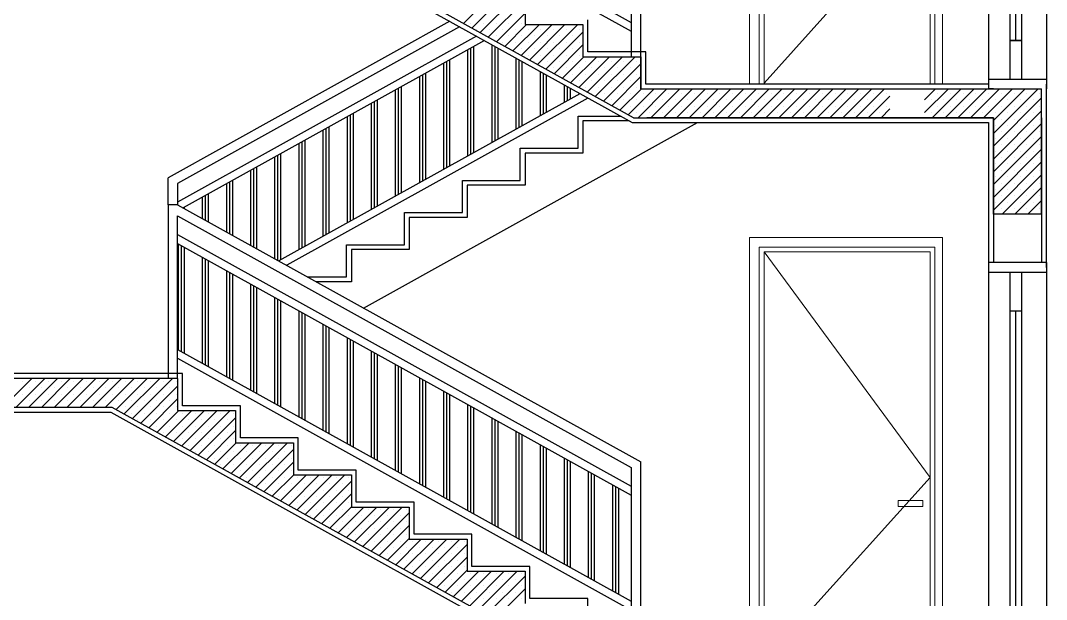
# Model space of a CAD drawing. Header units: inches. Extents: x -7543 to -822, y 102837 to 190349.
# Drawn here: x -837.2822 to -837.25562, y 102836.81896 to 102836.83396 of the extents above; entities that cross this region are included whole.
import ezdxf

# ---------------------------------------------------------------- set-up
doc = ezdxf.new("R2010")
doc.units = ezdxf.units.IN
doc.header["$MEASUREMENT"] = 0
doc.linetypes.add('ACAD_ISO03W100', pattern=[30, 12, -18])
doc.layers.add('KAPI', color=7, linetype='Continuous', lineweight=18, true_color=0xffb360)
doc.layers.add('TARAMA', color=8, linetype='Continuous', lineweight=25)

msp = doc.modelspace()

# ---------------------------------------------------------------- linework, layer by layer
at = {"layer": 'KAPI'}
for p, q in [((-837.263314, 102836.832337), (-837.263314, 102836.843337)), ((-837.258314, 102836.832337), (-837.258314, 102836.843337)), ((-837.258314, 102836.832337), (-837.258314, 102836.843337)), ((-837.263064, 102836.832337), (-837.263064, 102836.843087)), ((-837.258514, 102836.832337), (-837.258514, 102836.843087)), ((-837.258314, 102836.843087), (-837.258314, 102836.832312)), ((-837.258314, 102836.843087), (-837.258314, 102836.832312)), ((-837.262939, 102836.832337), (-837.262939, 102836.842962)), ((-837.258639, 102836.832337), (-837.258639, 102836.842962)), ((-837.258314, 102836.828337), (-837.263314, 102836.828337)), ((-837.263314, 102836.817337), (-837.263314, 102836.828337)), ((-837.258314, 102836.817337), (-837.258314, 102836.828337)), ((-837.258314, 102836.817337), (-837.258314, 102836.828337)), ((-837.263064, 102836.817337), (-837.263064, 102836.828087)), ((-837.258514, 102836.828087), (-837.263064, 102836.828087)), ((-837.258639, 102836.827962), (-837.262939, 102836.827962)), ((-837.262939, 102836.817337), (-837.262939, 102836.827962)), ((-837.258639, 102836.817337), (-837.258639, 102836.827962)), ((-837.258514, 102836.817337), (-837.258514, 102836.828087)), ((-837.258314, 102836.828087), (-837.258314, 102836.817312)), ((-837.258314, 102836.828087), (-837.258314, 102836.817312))]:
    msp.add_line(p, q, dxfattribs=at)
at = {"layer": 'KAPI', "linetype": 'ACAD_ISO03W100'}
for p, q in [((-837.258639, 102836.837119), (-837.262939, 102836.832337)), ((-837.262939, 102836.827962), (-837.258639, 102836.822119)), ((-837.258639, 102836.822119), (-837.262939, 102836.817337))]:
    msp.add_line(p, q, dxfattribs=at)
at = {"layer": 'KAPI'}
msp.add_lwpolyline([(-837.258827, 102836.821524), (-837.259464, 102836.821524), (-837.259464, 102836.821365), (-837.258827, 102836.821365)], close=True, dxfattribs=at)
at = {"layer": 'TARAMA'}
for p, q in [((-837.255622, 102836.842687), (-837.255622, 102836.832437)), ((-837.257122, 102836.842437), (-837.257122, 102836.832437)), ((-837.256572, 102836.842437), (-837.256572, 102836.832437)), ((-837.256272, 102836.842437), (-837.256272, 102836.832437)), ((-837.256422, 102836.841437), (-837.256422, 102836.833437)), ((-837.27813, 102836.840434), (-837.26638, 102836.833909)), ((-837.27813, 102836.840205), (-837.26638, 102836.83368)), ((-837.279857, 102836.838809), (-837.266357, 102836.831312)), ((-837.266324, 102836.831437), (-837.279824, 102836.838934)), ((-837.26613, 102836.83302), (-837.26613, 102836.83752)), ((-837.26638, 102836.837373), (-837.26638, 102836.83302)), ((-837.26613, 102836.832187), (-837.26613, 102836.836401)), ((-837.270722, 102836.833879), (-837.269915, 102836.834686)), ((-837.270509, 102836.833761), (-837.269584, 102836.834686)), ((-837.270296, 102836.833643), (-837.269252, 102836.834686)), ((-837.26913, 102836.834686), (-837.26913, 102836.833853)), ((-837.270083, 102836.833524), (-837.26913, 102836.834477)), ((-837.269869, 102836.833406), (-837.26913, 102836.834145)), ((-837.271083, 102836.833937), (-837.27838, 102836.829884)), ((-837.271083, 102836.833937), (-837.27838, 102836.829884)), ((-837.271083, 102836.833937), (-837.27838, 102836.829884)), ((-837.271083, 102836.833937), (-837.27838, 102836.829884)), ((-837.270825, 102836.833794), (-837.27813, 102836.829737)), ((-837.270825, 102836.833794), (-837.27813, 102836.829737)), ((-837.270825, 102836.833794), (-837.27813, 102836.829737)), ((-837.270825, 102836.833794), (-837.27813, 102836.829737)), ((-837.270545, 102836.83389), (-837.270545, 102836.83389)), ((-837.270214, 102836.83389), (-837.270214, 102836.83389)), ((-837.269882, 102836.83389), (-837.269882, 102836.83389)), ((-837.269656, 102836.833287), (-837.269091, 102836.833853)), ((-837.269551, 102836.83389), (-837.269551, 102836.83389)), ((-837.269443, 102836.833169), (-837.268759, 102836.833853)), ((-837.26923, 102836.833051), (-837.268428, 102836.833853)), ((-837.269219, 102836.83389), (-837.269219, 102836.83389)), ((-837.26913, 102836.833853), (-837.26763, 102836.833853)), ((-837.269017, 102836.832932), (-837.268096, 102836.833853)), ((-837.268804, 102836.832814), (-837.267765, 102836.833853)), ((-837.26763, 102836.833853), (-837.26763, 102836.83302)), ((-837.267505, 102836.833145), (-837.267505, 102836.833978)), ((-837.270389, 102836.833551), (-837.27813, 102836.829252)), ((-837.270389, 102836.833551), (-837.27813, 102836.829252)), ((-837.270379, 102836.833725), (-837.270379, 102836.833725)), ((-837.270048, 102836.833725), (-837.270048, 102836.833725)), ((-837.269882, 102836.833559), (-837.269882, 102836.833559)), ((-837.269716, 102836.833725), (-837.269716, 102836.833725)), ((-837.269551, 102836.833559), (-837.269551, 102836.833559)), ((-837.269385, 102836.833725), (-837.269385, 102836.833725)), ((-837.269219, 102836.833559), (-837.269219, 102836.833559)), ((-837.269053, 102836.833725), (-837.269053, 102836.833725)), ((-837.268888, 102836.833559), (-837.268888, 102836.833559)), ((-837.268722, 102836.833725), (-837.268722, 102836.833725)), ((-837.268591, 102836.832696), (-837.26763, 102836.833656)), ((-837.268556, 102836.833559), (-837.268556, 102836.833559)), ((-837.268391, 102836.833725), (-837.268391, 102836.833725)), ((-837.268225, 102836.833559), (-837.268225, 102836.833559)), ((-837.268059, 102836.833725), (-837.268059, 102836.833725)), ((-837.267893, 102836.833559), (-837.267893, 102836.833559)), ((-837.267728, 102836.833725), (-837.267728, 102836.833725)), ((-837.270183, 102836.833437), (-837.277985, 102836.829104)), ((-837.270183, 102836.833437), (-837.277985, 102836.829104)), ((-837.270609, 102836.83045), (-837.270609, 102836.8332)), ((-837.270609, 102836.83045), (-837.270609, 102836.8332)), ((-837.270531, 102836.830493), (-837.270531, 102836.833243)), ((-837.270531, 102836.830493), (-837.270531, 102836.833243)), ((-837.270453, 102836.830537), (-837.270453, 102836.833287)), ((-837.270453, 102836.830537), (-837.270453, 102836.833287)), ((-837.269984, 102836.830797), (-837.269984, 102836.833326)), ((-837.269984, 102836.830797), (-837.269984, 102836.833326)), ((-837.269906, 102836.83084), (-837.269906, 102836.833283)), ((-837.269906, 102836.83084), (-837.269906, 102836.833283)), ((-837.269828, 102836.830884), (-837.269828, 102836.83324)), ((-837.269828, 102836.830884), (-837.269828, 102836.83324)), ((-837.269716, 102836.833393), (-837.269716, 102836.833393)), ((-837.269385, 102836.833393), (-837.269385, 102836.833393)), ((-837.269219, 102836.833228), (-837.269219, 102836.833228)), ((-837.269053, 102836.833393), (-837.269053, 102836.833393)), ((-837.268888, 102836.833228), (-837.268888, 102836.833228)), ((-837.268722, 102836.833393), (-837.268722, 102836.833393)), ((-837.268556, 102836.833228), (-837.268556, 102836.833228)), ((-837.268391, 102836.833393), (-837.268391, 102836.833393)), ((-837.268378, 102836.832577), (-837.26763, 102836.833325)), ((-837.268225, 102836.833228), (-837.268225, 102836.833228)), ((-837.268059, 102836.833393), (-837.268059, 102836.833393)), ((-837.267893, 102836.833228), (-837.267893, 102836.833228)), ((-837.267728, 102836.833393), (-837.267728, 102836.833393)), ((-837.256572, 102836.833437), (-837.256272, 102836.833437)), ((-837.256272, 102836.833437), (-837.256572, 102836.833437)), ((-837.271078, 102836.83019), (-837.271078, 102836.83294)), ((-837.271078, 102836.83019), (-837.271078, 102836.83294)), ((-837.269359, 102836.831144), (-837.269359, 102836.832979)), ((-837.269359, 102836.831144), (-837.269359, 102836.832979)), ((-837.269281, 102836.831188), (-837.269281, 102836.832936)), ((-837.269281, 102836.831188), (-837.269281, 102836.832936)), ((-837.269053, 102836.833062), (-837.269053, 102836.833062)), ((-837.268722, 102836.833062), (-837.268722, 102836.833062)), ((-837.268391, 102836.833062), (-837.268391, 102836.833062)), ((-837.268165, 102836.832459), (-837.267604, 102836.83302)), ((-837.268059, 102836.833062), (-837.268059, 102836.833062)), ((-837.267952, 102836.832341), (-837.267272, 102836.83302)), ((-837.267738, 102836.832222), (-837.266941, 102836.83302)), ((-837.267728, 102836.833062), (-837.267728, 102836.833062)), ((-837.26763, 102836.83302), (-837.26613, 102836.83302)), ((-837.267525, 102836.832104), (-837.266609, 102836.83302)), ((-837.266005, 102836.833145), (-837.267505, 102836.833145)), ((-837.267312, 102836.831986), (-837.266278, 102836.83302)), ((-837.26613, 102836.83302), (-837.26613, 102836.832187)), ((-837.266005, 102836.832312), (-837.266005, 102836.833145)), ((-837.271234, 102836.830103), (-837.271234, 102836.832853)), ((-837.271234, 102836.830103), (-837.271234, 102836.832853)), ((-837.271156, 102836.830146), (-837.271156, 102836.832896)), ((-837.271156, 102836.830146), (-837.271156, 102836.832896)), ((-837.269203, 102836.831231), (-837.269203, 102836.832892)), ((-837.269203, 102836.831231), (-837.269203, 102836.832892)), ((-837.268888, 102836.832896), (-837.268888, 102836.832896)), ((-837.268556, 102836.832896), (-837.268556, 102836.832896)), ((-837.268391, 102836.83273), (-837.268391, 102836.83273)), ((-837.268225, 102836.832896), (-837.268225, 102836.832896)), ((-837.268059, 102836.83273), (-837.268059, 102836.83273)), ((-837.267893, 102836.832896), (-837.267893, 102836.832896)), ((-837.267728, 102836.83273), (-837.267728, 102836.83273)), ((-837.267562, 102836.832896), (-837.267562, 102836.832896)), ((-837.267396, 102836.83273), (-837.267396, 102836.83273)), ((-837.26723, 102836.832896), (-837.26723, 102836.832896)), ((-837.267099, 102836.831867), (-837.26613, 102836.832836)), ((-837.267065, 102836.83273), (-837.267065, 102836.83273)), ((-837.266899, 102836.832896), (-837.266899, 102836.832896)), ((-837.266733, 102836.83273), (-837.266733, 102836.83273)), ((-837.266568, 102836.832896), (-837.266568, 102836.832896)), ((-837.266402, 102836.83273), (-837.266402, 102836.83273)), ((-837.266236, 102836.832896), (-837.266236, 102836.832896)), ((-837.271859, 102836.829756), (-837.271859, 102836.832506)), ((-837.271859, 102836.829756), (-837.271859, 102836.832506)), ((-837.271781, 102836.829799), (-837.271781, 102836.832549)), ((-837.271781, 102836.829799), (-837.271781, 102836.832549)), ((-837.271703, 102836.829843), (-837.271703, 102836.832593)), ((-837.271703, 102836.829843), (-837.271703, 102836.832593)), ((-837.268734, 102836.831491), (-837.268734, 102836.832632)), ((-837.268734, 102836.831491), (-837.268734, 102836.832632)), ((-837.268656, 102836.831535), (-837.268656, 102836.832589)), ((-837.268656, 102836.831535), (-837.268656, 102836.832589)), ((-837.268578, 102836.831578), (-837.268578, 102836.832545)), ((-837.268578, 102836.831578), (-837.268578, 102836.832545)), ((-837.268225, 102836.832565), (-837.268225, 102836.832565)), ((-837.267893, 102836.832565), (-837.267893, 102836.832565)), ((-837.267562, 102836.832565), (-837.267562, 102836.832565)), ((-837.26723, 102836.832565), (-837.26723, 102836.832565)), ((-837.266899, 102836.832565), (-837.266899, 102836.832565)), ((-837.266886, 102836.831749), (-837.26613, 102836.832505)), ((-837.266568, 102836.832565), (-837.266568, 102836.832565)), ((-837.266236, 102836.832565), (-837.266236, 102836.832565)), ((-837.257122, 102836.832437), (-837.255622, 102836.832437)), ((-837.257122, 102836.832437), (-837.257122, 102836.832187)), ((-837.255622, 102836.832437), (-837.255622, 102836.832187)), ((-837.272484, 102836.829409), (-837.272484, 102836.832159)), ((-837.272484, 102836.829409), (-837.272484, 102836.832159)), ((-837.272406, 102836.829452), (-837.272406, 102836.832202)), ((-837.272406, 102836.829452), (-837.272406, 102836.832202)), ((-837.272328, 102836.829496), (-837.272328, 102836.832246)), ((-837.272328, 102836.829496), (-837.272328, 102836.832246)), ((-837.268109, 102836.831838), (-837.268109, 102836.832285)), ((-837.268109, 102836.831838), (-837.268109, 102836.832285)), ((-837.268031, 102836.831882), (-837.268031, 102836.832242)), ((-837.268031, 102836.831882), (-837.268031, 102836.832242)), ((-837.267953, 102836.831925), (-837.267953, 102836.832198)), ((-837.267953, 102836.831925), (-837.267953, 102836.832198)), ((-837.267728, 102836.832399), (-837.267728, 102836.832399)), ((-837.267562, 102836.832233), (-837.267562, 102836.832233)), ((-837.267396, 102836.832399), (-837.267396, 102836.832399)), ((-837.26723, 102836.832233), (-837.26723, 102836.832233)), ((-837.267065, 102836.832399), (-837.267065, 102836.832399)), ((-837.266899, 102836.832233), (-837.266899, 102836.832233)), ((-837.266733, 102836.832399), (-837.266733, 102836.832399)), ((-837.266673, 102836.831631), (-837.266116, 102836.832187)), ((-837.266568, 102836.832233), (-837.266568, 102836.832233)), ((-837.26646, 102836.831512), (-837.265785, 102836.832187)), ((-837.266402, 102836.832399), (-837.266402, 102836.832399)), ((-837.266236, 102836.832233), (-837.266236, 102836.832233)), ((-837.266203, 102836.831437), (-837.265453, 102836.832187)), ((-837.26613, 102836.832187), (-837.255747, 102836.832187)), ((-837.26613, 102836.832187), (-837.255747, 102836.832187)), ((-837.26613, 102836.832187), (-837.255747, 102836.832187)), ((-837.257122, 102836.832312), (-837.266005, 102836.832312)), ((-837.265872, 102836.831437), (-837.265122, 102836.832187)), ((-837.265541, 102836.831437), (-837.264791, 102836.832187)), ((-837.265209, 102836.831437), (-837.264459, 102836.832187)), ((-837.264878, 102836.831437), (-837.264128, 102836.832187)), ((-837.264546, 102836.831437), (-837.263796, 102836.832187)), ((-837.264215, 102836.831437), (-837.263465, 102836.832187)), ((-837.263883, 102836.831437), (-837.263133, 102836.832187)), ((-837.263552, 102836.831437), (-837.262802, 102836.832187)), ((-837.26322, 102836.831437), (-837.26247, 102836.832187)), ((-837.262889, 102836.831437), (-837.262139, 102836.832187)), ((-837.262557, 102836.831437), (-837.261807, 102836.832187)), ((-837.262226, 102836.831437), (-837.261476, 102836.832187)), ((-837.261894, 102836.831437), (-837.261144, 102836.832187)), ((-837.261563, 102836.831437), (-837.260813, 102836.832187)), ((-837.261232, 102836.831437), (-837.260482, 102836.832187)), ((-837.2609, 102836.831437), (-837.26015, 102836.832187)), ((-837.260569, 102836.831437), (-837.259819, 102836.832187)), ((-837.258778, 102836.831902), (-837.258493, 102836.832187)), ((-837.258778, 102836.83157), (-837.258161, 102836.832187)), ((-837.25858, 102836.831437), (-837.25783, 102836.832187)), ((-837.258248, 102836.831437), (-837.257498, 102836.832187)), ((-837.257917, 102836.831437), (-837.257167, 102836.832187)), ((-837.257586, 102836.831437), (-837.256836, 102836.832187)), ((-837.257254, 102836.831437), (-837.256504, 102836.832187)), ((-837.256997, 102836.832187), (-837.257122, 102836.832187)), ((-837.256997, 102836.831363), (-837.256173, 102836.832187)), ((-837.256997, 102836.831032), (-837.255841, 102836.832187)), ((-837.255747, 102836.828937), (-837.255747, 102836.832187)), ((-837.255622, 102836.828937), (-837.255622, 102836.832312)), ((-837.267707, 102836.832062), (-837.275509, 102836.827729)), ((-837.267707, 102836.832062), (-837.275509, 102836.827729)), ((-837.267501, 102836.831947), (-837.275303, 102836.827614)), ((-837.267501, 102836.831947), (-837.275303, 102836.827614)), ((-837.272953, 102836.829148), (-837.272953, 102836.831898)), ((-837.272953, 102836.829148), (-837.272953, 102836.831898)), ((-837.267396, 102836.832067), (-837.267396, 102836.832067)), ((-837.267065, 102836.832067), (-837.267065, 102836.832067)), ((-837.266899, 102836.831902), (-837.266899, 102836.831902)), ((-837.266733, 102836.832067), (-837.266733, 102836.832067)), ((-837.266568, 102836.831902), (-837.266568, 102836.831902)), ((-837.266402, 102836.832067), (-837.266402, 102836.832067)), ((-837.266236, 102836.831902), (-837.266236, 102836.831902)), ((-837.26607, 102836.832067), (-837.26607, 102836.832067)), ((-837.265905, 102836.831902), (-837.265905, 102836.831902)), ((-837.265739, 102836.832067), (-837.265739, 102836.832067)), ((-837.265573, 102836.831902), (-837.265573, 102836.831902)), ((-837.265407, 102836.832067), (-837.265407, 102836.832067)), ((-837.265242, 102836.831902), (-837.265242, 102836.831902)), ((-837.265076, 102836.832067), (-837.265076, 102836.832067)), ((-837.26491, 102836.831902), (-837.26491, 102836.831902)), ((-837.264744, 102836.832067), (-837.264744, 102836.832067)), ((-837.264579, 102836.831902), (-837.264579, 102836.831902)), ((-837.264413, 102836.832067), (-837.264413, 102836.832067)), ((-837.264247, 102836.831902), (-837.264247, 102836.831902)), ((-837.264082, 102836.832067), (-837.264082, 102836.832067)), ((-837.263916, 102836.831902), (-837.263916, 102836.831902)), ((-837.26375, 102836.832067), (-837.26375, 102836.832067)), ((-837.263584, 102836.831902), (-837.263584, 102836.831902)), ((-837.263419, 102836.832067), (-837.263419, 102836.832067)), ((-837.263253, 102836.831902), (-837.263253, 102836.831902)), ((-837.263087, 102836.832067), (-837.263087, 102836.832067)), ((-837.262921, 102836.831902), (-837.262921, 102836.831902)), ((-837.262756, 102836.832067), (-837.262756, 102836.832067)), ((-837.26259, 102836.831902), (-837.26259, 102836.831902)), ((-837.262424, 102836.832067), (-837.262424, 102836.832067)), ((-837.262259, 102836.831902), (-837.262259, 102836.831902)), ((-837.262093, 102836.832067), (-837.262093, 102836.832067)), ((-837.261927, 102836.831902), (-837.261927, 102836.831902)), ((-837.261761, 102836.832067), (-837.261761, 102836.832067)), ((-837.261596, 102836.831902), (-837.261596, 102836.831902)), ((-837.26143, 102836.832067), (-837.26143, 102836.832067)), ((-837.261264, 102836.831902), (-837.261264, 102836.831902)), ((-837.261098, 102836.832067), (-837.261098, 102836.832067)), ((-837.260933, 102836.831902), (-837.260933, 102836.831902)), ((-837.260767, 102836.832067), (-837.260767, 102836.832067)), ((-837.260601, 102836.831902), (-837.260601, 102836.831902)), ((-837.260436, 102836.832067), (-837.260436, 102836.832067)), ((-837.26027, 102836.831902), (-837.26027, 102836.831902)), ((-837.260237, 102836.831437), (-837.259678, 102836.831996)), ((-837.260104, 102836.832067), (-837.260104, 102836.832067)), ((-837.259938, 102836.831902), (-837.259938, 102836.831902)), ((-837.259773, 102836.832067), (-837.259773, 102836.832067)), ((-837.258613, 102836.831902), (-837.258613, 102836.831902)), ((-837.258447, 102836.832067), (-837.258447, 102836.832067)), ((-837.258281, 102836.831902), (-837.258281, 102836.831902)), ((-837.258115, 102836.832067), (-837.258115, 102836.832067)), ((-837.25795, 102836.831902), (-837.25795, 102836.831902)), ((-837.257784, 102836.832067), (-837.257784, 102836.832067)), ((-837.257618, 102836.831902), (-837.257618, 102836.831902)), ((-837.257452, 102836.832067), (-837.257452, 102836.832067)), ((-837.257287, 102836.831902), (-837.257287, 102836.831902)), ((-837.257121, 102836.832067), (-837.257121, 102836.832067)), ((-837.256997, 102836.8307), (-837.255747, 102836.83195)), ((-837.256955, 102836.831902), (-837.256955, 102836.831902)), ((-837.25679, 102836.832067), (-837.25679, 102836.832067)), ((-837.256624, 102836.831902), (-837.256624, 102836.831902)), ((-837.256458, 102836.832067), (-837.256458, 102836.832067)), ((-837.256292, 102836.831902), (-837.256292, 102836.831902)), ((-837.256127, 102836.832067), (-837.256127, 102836.832067)), ((-837.255961, 102836.831902), (-837.255961, 102836.831902)), ((-837.255795, 102836.832067), (-837.255795, 102836.832067)), ((-837.273109, 102836.829062), (-837.273109, 102836.831812)), ((-837.273109, 102836.829062), (-837.273109, 102836.831812)), ((-837.273031, 102836.829105), (-837.273031, 102836.831855)), ((-837.273031, 102836.829105), (-837.273031, 102836.831855)), ((-837.266733, 102836.831736), (-837.266733, 102836.831736)), ((-837.266402, 102836.831736), (-837.266402, 102836.831736)), ((-837.26607, 102836.831736), (-837.26607, 102836.831736)), ((-837.265739, 102836.831736), (-837.265739, 102836.831736)), ((-837.265407, 102836.831736), (-837.265407, 102836.831736)), ((-837.265076, 102836.831736), (-837.265076, 102836.831736)), ((-837.264744, 102836.831736), (-837.264744, 102836.831736)), ((-837.264413, 102836.831736), (-837.264413, 102836.831736)), ((-837.264082, 102836.831736), (-837.264082, 102836.831736)), ((-837.26375, 102836.831736), (-837.26375, 102836.831736)), ((-837.263419, 102836.831736), (-837.263419, 102836.831736)), ((-837.263087, 102836.831736), (-837.263087, 102836.831736)), ((-837.262756, 102836.831736), (-837.262756, 102836.831736)), ((-837.262424, 102836.831736), (-837.262424, 102836.831736)), ((-837.262093, 102836.831736), (-837.262093, 102836.831736)), ((-837.261761, 102836.831736), (-837.261761, 102836.831736)), ((-837.26143, 102836.831736), (-837.26143, 102836.831736)), ((-837.261098, 102836.831736), (-837.261098, 102836.831736)), ((-837.260767, 102836.831736), (-837.260767, 102836.831736)), ((-837.260436, 102836.831736), (-837.260436, 102836.831736)), ((-837.260104, 102836.831736), (-837.260104, 102836.831736)), ((-837.259906, 102836.831437), (-837.259678, 102836.831665)), ((-837.259773, 102836.831736), (-837.259773, 102836.831736)), ((-837.258447, 102836.831736), (-837.258447, 102836.831736)), ((-837.258115, 102836.831736), (-837.258115, 102836.831736)), ((-837.257784, 102836.831736), (-837.257784, 102836.831736)), ((-837.257452, 102836.831736), (-837.257452, 102836.831736)), ((-837.257121, 102836.831736), (-837.257121, 102836.831736)), ((-837.256997, 102836.830369), (-837.255747, 102836.831619)), ((-837.25679, 102836.831736), (-837.25679, 102836.831736)), ((-837.256458, 102836.831736), (-837.256458, 102836.831736)), ((-837.256127, 102836.831736), (-837.256127, 102836.831736)), ((-837.255795, 102836.831736), (-837.255795, 102836.831736)), ((-837.273734, 102836.828715), (-837.273734, 102836.831465)), ((-837.273734, 102836.828715), (-837.273734, 102836.831465)), ((-837.273656, 102836.828758), (-837.273656, 102836.831508)), ((-837.273656, 102836.828758), (-837.273656, 102836.831508)), ((-837.273578, 102836.828801), (-837.273578, 102836.831551)), ((-837.273578, 102836.828801), (-837.273578, 102836.831551)), ((-837.267755, 102836.831479), (-837.266658, 102836.831479)), ((-837.267755, 102836.830646), (-837.267755, 102836.831479)), ((-837.267755, 102836.831479), (-837.266658, 102836.831479)), ((-837.267755, 102836.830646), (-837.267755, 102836.831479)), ((-837.267755, 102836.831479), (-837.266658, 102836.831479)), ((-837.267755, 102836.830646), (-837.267755, 102836.831479)), ((-837.267755, 102836.831479), (-837.266658, 102836.831479)), ((-837.267755, 102836.830646), (-837.267755, 102836.831479)), ((-837.266432, 102836.831354), (-837.26763, 102836.831354)), ((-837.26763, 102836.831354), (-837.26763, 102836.830521)), ((-837.266432, 102836.831354), (-837.26763, 102836.831354)), ((-837.26763, 102836.831354), (-837.26763, 102836.830521)), ((-837.266432, 102836.831354), (-837.26763, 102836.831354)), ((-837.26763, 102836.831354), (-837.26763, 102836.830521)), ((-837.266432, 102836.831354), (-837.26763, 102836.831354)), ((-837.26763, 102836.831354), (-837.26763, 102836.830521)), ((-837.266324, 102836.831437), (-837.256997, 102836.831437)), ((-837.266324, 102836.831437), (-837.256997, 102836.831437)), ((-837.266324, 102836.831437), (-837.256997, 102836.831437)), ((-837.266236, 102836.83157), (-837.266236, 102836.83157)), ((-837.256997, 102836.831437), (-837.265972, 102836.831437)), ((-837.256997, 102836.831437), (-837.265972, 102836.831437)), ((-837.256997, 102836.831437), (-837.265972, 102836.831437)), ((-837.265905, 102836.83157), (-837.265905, 102836.83157)), ((-837.265573, 102836.83157), (-837.265573, 102836.83157)), ((-837.265242, 102836.83157), (-837.265242, 102836.83157)), ((-837.26491, 102836.83157), (-837.26491, 102836.83157)), ((-837.264579, 102836.83157), (-837.264579, 102836.83157)), ((-837.264247, 102836.83157), (-837.264247, 102836.83157)), ((-837.263916, 102836.83157), (-837.263916, 102836.83157)), ((-837.263584, 102836.83157), (-837.263584, 102836.83157)), ((-837.263253, 102836.83157), (-837.263253, 102836.83157)), ((-837.262921, 102836.83157), (-837.262921, 102836.83157)), ((-837.26259, 102836.83157), (-837.26259, 102836.83157)), ((-837.262259, 102836.83157), (-837.262259, 102836.83157)), ((-837.261927, 102836.83157), (-837.261927, 102836.83157)), ((-837.261596, 102836.83157), (-837.261596, 102836.83157)), ((-837.261264, 102836.83157), (-837.261264, 102836.83157)), ((-837.260933, 102836.83157), (-837.260933, 102836.83157)), ((-837.260601, 102836.83157), (-837.260601, 102836.83157)), ((-837.26027, 102836.83157), (-837.26027, 102836.83157)), ((-837.259938, 102836.83157), (-837.259938, 102836.83157)), ((-837.258613, 102836.83157), (-837.258613, 102836.83157)), ((-837.258281, 102836.83157), (-837.258281, 102836.83157)), ((-837.25795, 102836.83157), (-837.25795, 102836.83157)), ((-837.257618, 102836.83157), (-837.257618, 102836.83157)), ((-837.257287, 102836.83157), (-837.257287, 102836.83157)), ((-837.256997, 102836.828937), (-837.256997, 102836.831437)), ((-837.256997, 102836.831437), (-837.256997, 102836.829537)), ((-837.256997, 102836.831437), (-837.256997, 102836.828937)), ((-837.256955, 102836.83157), (-837.256955, 102836.83157)), ((-837.25679, 102836.831405), (-837.25679, 102836.831405)), ((-837.256624, 102836.83157), (-837.256624, 102836.83157)), ((-837.256458, 102836.831405), (-837.256458, 102836.831405)), ((-837.256292, 102836.83157), (-837.256292, 102836.83157)), ((-837.256127, 102836.831405), (-837.256127, 102836.831405)), ((-837.255961, 102836.83157), (-837.255961, 102836.83157)), ((-837.255795, 102836.831405), (-837.255795, 102836.831405)), ((-837.255747, 102836.831437), (-837.255747, 102836.828937)), ((-837.274359, 102836.828367), (-837.274359, 102836.831117)), ((-837.274359, 102836.828367), (-837.274359, 102836.831117)), ((-837.274281, 102836.828411), (-837.274281, 102836.831161)), ((-837.274281, 102836.828411), (-837.274281, 102836.831161)), ((-837.274203, 102836.828454), (-837.274203, 102836.831204)), ((-837.274203, 102836.828454), (-837.274203, 102836.831204)), ((-837.273312, 102836.826508), (-837.264661, 102836.831312)), ((-837.273312, 102836.826508), (-837.264661, 102836.831312)), ((-837.266357, 102836.831312), (-837.257122, 102836.831312)), ((-837.257122, 102836.831312), (-837.257122, 102836.828937)), ((-837.256997, 102836.830037), (-837.255747, 102836.831287)), ((-837.256955, 102836.831239), (-837.256955, 102836.831239)), ((-837.256624, 102836.831239), (-837.256624, 102836.831239)), ((-837.256292, 102836.831239), (-837.256292, 102836.831239)), ((-837.255961, 102836.831239), (-837.255961, 102836.831239)), ((-837.274906, 102836.828064), (-837.274906, 102836.830814)), ((-837.274906, 102836.828064), (-837.274906, 102836.830814)), ((-837.274828, 102836.828107), (-837.274828, 102836.830857)), ((-837.274828, 102836.828107), (-837.274828, 102836.830857)), ((-837.256997, 102836.829706), (-837.255747, 102836.830956)), ((-837.256955, 102836.830907), (-837.256955, 102836.830907)), ((-837.25679, 102836.831073), (-837.25679, 102836.831073)), ((-837.256624, 102836.830907), (-837.256624, 102836.830907)), ((-837.256458, 102836.831073), (-837.256458, 102836.831073)), ((-837.256292, 102836.830907), (-837.256292, 102836.830907)), ((-837.256127, 102836.831073), (-837.256127, 102836.831073)), ((-837.255961, 102836.830907), (-837.255961, 102836.830907)), ((-837.255795, 102836.831073), (-837.255795, 102836.831073)), ((-837.274984, 102836.82802), (-837.274984, 102836.83077)), ((-837.274984, 102836.82802), (-837.274984, 102836.83077)), ((-837.269255, 102836.829813), (-837.269255, 102836.830646)), ((-837.269255, 102836.830646), (-837.267755, 102836.830646)), ((-837.269255, 102836.829813), (-837.269255, 102836.830646)), ((-837.269255, 102836.830646), (-837.267755, 102836.830646)), ((-837.269255, 102836.829813), (-837.269255, 102836.830646)), ((-837.269255, 102836.830646), (-837.267755, 102836.830646)), ((-837.269255, 102836.829813), (-837.269255, 102836.830646)), ((-837.269255, 102836.830646), (-837.267755, 102836.830646)), ((-837.256997, 102836.829374), (-837.255747, 102836.830624)), ((-837.256955, 102836.830576), (-837.256955, 102836.830576)), ((-837.25679, 102836.830742), (-837.25679, 102836.830742)), ((-837.256624, 102836.830576), (-837.256624, 102836.830576)), ((-837.256458, 102836.830742), (-837.256458, 102836.830742)), ((-837.256292, 102836.830576), (-837.256292, 102836.830576)), ((-837.256127, 102836.830742), (-837.256127, 102836.830742)), ((-837.255961, 102836.830576), (-837.255961, 102836.830576)), ((-837.255795, 102836.830742), (-837.255795, 102836.830742)), ((-837.275609, 102836.827784), (-837.275609, 102836.830423)), ((-837.275609, 102836.827784), (-837.275609, 102836.830423)), ((-837.275531, 102836.827741), (-837.275531, 102836.830467)), ((-837.275531, 102836.827741), (-837.275531, 102836.830467)), ((-837.275453, 102836.82776), (-837.275453, 102836.83051)), ((-837.275453, 102836.82776), (-837.275453, 102836.83051)), ((-837.26763, 102836.830521), (-837.26913, 102836.830521)), ((-837.26913, 102836.830521), (-837.26913, 102836.829688)), ((-837.26763, 102836.830521), (-837.26913, 102836.830521)), ((-837.26913, 102836.830521), (-837.26913, 102836.829688)), ((-837.26763, 102836.830521), (-837.26913, 102836.830521)), ((-837.26913, 102836.830521), (-837.26913, 102836.829688)), ((-837.26763, 102836.830521), (-837.26913, 102836.830521)), ((-837.26913, 102836.830521), (-837.26913, 102836.829688)), ((-837.256997, 102836.829043), (-837.255747, 102836.830293)), ((-837.25679, 102836.83041), (-837.25679, 102836.83041)), ((-837.256458, 102836.83041), (-837.256458, 102836.83041)), ((-837.256127, 102836.83041), (-837.256127, 102836.83041)), ((-837.255795, 102836.83041), (-837.255795, 102836.83041)), ((-837.276234, 102836.828131), (-837.276234, 102836.830076)), ((-837.276234, 102836.828131), (-837.276234, 102836.830076)), ((-837.276156, 102836.828088), (-837.276156, 102836.83012)), ((-837.276156, 102836.828088), (-837.276156, 102836.83012)), ((-837.276078, 102836.828044), (-837.276078, 102836.830163)), ((-837.276078, 102836.828044), (-837.276078, 102836.830163)), ((-837.256955, 102836.830244), (-837.256955, 102836.830244)), ((-837.25679, 102836.830079), (-837.25679, 102836.830079)), ((-837.256624, 102836.830244), (-837.256624, 102836.830244)), ((-837.256458, 102836.830079), (-837.256458, 102836.830079)), ((-837.256292, 102836.830244), (-837.256292, 102836.830244)), ((-837.256127, 102836.830079), (-837.256127, 102836.830079)), ((-837.255961, 102836.830244), (-837.255961, 102836.830244)), ((-837.255795, 102836.830079), (-837.255795, 102836.830079)), ((-837.27838, 102836.829184), (-837.27838, 102836.829884)), ((-837.27838, 102836.829184), (-837.27838, 102836.829884)), ((-837.276781, 102836.828435), (-837.276781, 102836.829773)), ((-837.276781, 102836.828435), (-837.276781, 102836.829773)), ((-837.276703, 102836.828391), (-837.276703, 102836.829816)), ((-837.276703, 102836.828391), (-837.276703, 102836.829816)), ((-837.270755, 102836.82898), (-837.270755, 102836.829813)), ((-837.270755, 102836.829813), (-837.269255, 102836.829813)), ((-837.270755, 102836.82898), (-837.270755, 102836.829813)), ((-837.270755, 102836.829813), (-837.269255, 102836.829813)), ((-837.270755, 102836.829813), (-837.269255, 102836.829813)), ((-837.270755, 102836.829813), (-837.269255, 102836.829813)), ((-837.256955, 102836.829913), (-837.256955, 102836.829913)), ((-837.25679, 102836.829747), (-837.25679, 102836.829747)), ((-837.256771, 102836.828937), (-837.255747, 102836.829961)), ((-837.256624, 102836.829913), (-837.256624, 102836.829913)), ((-837.256458, 102836.829747), (-837.256458, 102836.829747)), ((-837.256292, 102836.829913), (-837.256292, 102836.829913)), ((-837.256127, 102836.829747), (-837.256127, 102836.829747)), ((-837.255961, 102836.829913), (-837.255961, 102836.829913)), ((-837.255795, 102836.829747), (-837.255795, 102836.829747)), ((-837.27813, 102836.829737), (-837.27813, 102836.829184)), ((-837.27813, 102836.829737), (-837.27813, 102836.829184)), ((-837.276859, 102836.828478), (-837.276859, 102836.829729)), ((-837.276859, 102836.828478), (-837.276859, 102836.829729)), ((-837.26913, 102836.829688), (-837.27063, 102836.829688)), ((-837.27063, 102836.829688), (-837.27063, 102836.828855)), ((-837.26913, 102836.829688), (-837.27063, 102836.829688)), ((-837.27063, 102836.829688), (-837.27063, 102836.828855)), ((-837.26913, 102836.829688), (-837.27063, 102836.829688)), ((-837.26913, 102836.829688), (-837.27063, 102836.829688)), ((-837.256955, 102836.829581), (-837.256955, 102836.829581)), ((-837.256624, 102836.829581), (-837.256624, 102836.829581)), ((-837.25644, 102836.828937), (-837.255747, 102836.82963)), ((-837.256292, 102836.829581), (-837.256292, 102836.829581)), ((-837.255961, 102836.829581), (-837.255961, 102836.829581)), ((-837.277484, 102836.828825), (-837.277484, 102836.829382)), ((-837.277484, 102836.828825), (-837.277484, 102836.829382)), ((-837.277406, 102836.828782), (-837.277406, 102836.829425)), ((-837.277406, 102836.828782), (-837.277406, 102836.829425)), ((-837.277328, 102836.828738), (-837.277328, 102836.829469)), ((-837.277328, 102836.828738), (-837.277328, 102836.829469)), ((-837.256955, 102836.82925), (-837.256955, 102836.82925)), ((-837.25679, 102836.829416), (-837.25679, 102836.829416)), ((-837.256624, 102836.82925), (-837.256624, 102836.82925)), ((-837.256458, 102836.829416), (-837.256458, 102836.829416)), ((-837.256292, 102836.82925), (-837.256292, 102836.82925)), ((-837.256127, 102836.829416), (-837.256127, 102836.829416)), ((-837.256108, 102836.828937), (-837.255747, 102836.829298)), ((-837.255961, 102836.82925), (-837.255961, 102836.82925)), ((-837.255795, 102836.829416), (-837.255795, 102836.829416)), ((-837.27813, 102836.829184), (-837.27838, 102836.829184)), ((-837.27838, 102836.829184), (-837.27838, 102836.824684)), ((-837.27813, 102836.829184), (-837.27838, 102836.829184)), ((-837.27813, 102836.829184), (-837.26613, 102836.82252)), ((-837.277953, 102836.829086), (-837.277953, 102836.829122)), ((-837.277953, 102836.829086), (-837.277953, 102836.829122)), ((-837.272255, 102836.828147), (-837.272255, 102836.82898)), ((-837.272255, 102836.82898), (-837.270755, 102836.82898)), ((-837.272255, 102836.828147), (-837.272255, 102836.82898)), ((-837.272255, 102836.82898), (-837.270755, 102836.82898)), ((-837.25679, 102836.829084), (-837.25679, 102836.829084)), ((-837.256458, 102836.829084), (-837.256458, 102836.829084)), ((-837.256127, 102836.829084), (-837.256127, 102836.829084)), ((-837.255795, 102836.829084), (-837.255795, 102836.829084)), ((-837.255777, 102836.828937), (-837.255747, 102836.828967)), ((-837.27813, 102836.824684), (-837.27813, 102836.828898)), ((-837.27813, 102836.828898), (-837.26638, 102836.822373)), ((-837.27063, 102836.828855), (-837.27213, 102836.828855)), ((-837.27213, 102836.828855), (-837.27213, 102836.828022)), ((-837.27063, 102836.828855), (-837.27213, 102836.828855)), ((-837.27213, 102836.828855), (-837.27213, 102836.828022)), ((-837.257122, 102836.828937), (-837.257122, 102836.827562)), ((-837.256747, 102836.828937), (-837.256997, 102836.828937)), ((-837.256997, 102836.828937), (-837.256997, 102836.827687)), ((-837.255747, 102836.828937), (-837.256747, 102836.828937)), ((-837.255747, 102836.828937), (-837.255747, 102836.827687)), ((-837.255622, 102836.827562), (-837.255622, 102836.828937)), ((-837.27813, 102836.828413), (-837.26638, 102836.821888)), ((-837.27813, 102836.828184), (-837.26638, 102836.821659)), ((-837.278109, 102836.825422), (-837.278109, 102836.828172)), ((-837.278031, 102836.825379), (-837.278031, 102836.828129)), ((-837.277953, 102836.825336), (-837.277953, 102836.828086)), ((-837.273755, 102836.827314), (-837.273755, 102836.828147)), ((-837.273755, 102836.828147), (-837.272255, 102836.828147)), ((-837.273755, 102836.827314), (-837.273755, 102836.828147)), ((-837.273755, 102836.828147), (-837.272255, 102836.828147)), ((-837.27213, 102836.828022), (-837.27363, 102836.828022)), ((-837.27363, 102836.828022), (-837.27363, 102836.827189)), ((-837.27213, 102836.828022), (-837.27363, 102836.828022)), ((-837.27363, 102836.828022), (-837.27363, 102836.827189)), ((-837.277484, 102836.825075), (-837.277484, 102836.827825)), ((-837.277406, 102836.825032), (-837.277406, 102836.827782)), ((-837.277328, 102836.824988), (-837.277328, 102836.827738)), ((-837.255622, 102836.827687), (-837.257122, 102836.827687)), ((-837.257122, 102836.827687), (-837.257122, 102836.827437)), ((-837.255747, 102836.827687), (-837.256997, 102836.827687)), ((-837.255622, 102836.827687), (-837.255622, 102836.817437)), ((-837.276859, 102836.824728), (-837.276859, 102836.827478)), ((-837.276781, 102836.824685), (-837.276781, 102836.827435)), ((-837.276703, 102836.824641), (-837.276703, 102836.827391)), ((-837.257122, 102836.827437), (-837.255622, 102836.827437)), ((-837.257122, 102836.827437), (-837.257122, 102836.817437)), ((-837.256572, 102836.827437), (-837.256572, 102836.817437)), ((-837.256272, 102836.827437), (-837.256272, 102836.817437)), ((-837.276234, 102836.824381), (-837.276234, 102836.827131)), ((-837.276156, 102836.824338), (-837.276156, 102836.827088)), ((-837.274763, 102836.827314), (-837.273755, 102836.827314)), ((-837.274763, 102836.827314), (-837.273755, 102836.827314)), ((-837.27363, 102836.827189), (-837.274538, 102836.827189)), ((-837.27363, 102836.827189), (-837.274538, 102836.827189)), ((-837.276078, 102836.824294), (-837.276078, 102836.827044)), ((-837.275609, 102836.824034), (-837.275609, 102836.826784)), ((-837.275531, 102836.823991), (-837.275531, 102836.826741)), ((-837.275453, 102836.823947), (-837.275453, 102836.826697)), ((-837.274984, 102836.823687), (-837.274984, 102836.826437)), ((-837.274906, 102836.823643), (-837.274906, 102836.826393)), ((-837.274828, 102836.8236), (-837.274828, 102836.82635)), ((-837.256572, 102836.826437), (-837.256272, 102836.826437)), ((-837.256422, 102836.826437), (-837.256422, 102836.818437)), ((-837.274359, 102836.82334), (-837.274359, 102836.82609)), ((-837.274281, 102836.823296), (-837.274281, 102836.826046)), ((-837.274203, 102836.823253), (-837.274203, 102836.826003)), ((-837.273734, 102836.822993), (-837.273734, 102836.825743)), ((-837.273656, 102836.822949), (-837.273656, 102836.825699)), ((-837.273578, 102836.822906), (-837.273578, 102836.825656)), ((-837.27813, 102836.825434), (-837.26638, 102836.818909)), ((-837.273109, 102836.822646), (-837.273109, 102836.825396)), ((-837.273031, 102836.822602), (-837.273031, 102836.825352)), ((-837.272953, 102836.822559), (-837.272953, 102836.825309)), ((-837.27813, 102836.825205), (-837.26638, 102836.81868)), ((-837.272484, 102836.822299), (-837.272484, 102836.825049)), ((-837.272406, 102836.822255), (-837.272406, 102836.825005)), ((-837.272328, 102836.822212), (-837.272328, 102836.824962)), ((-837.278005, 102836.824809), (-837.284497, 102836.824809)), ((-837.278005, 102836.823976), (-837.278005, 102836.824809)), ((-837.271859, 102836.821951), (-837.271859, 102836.824701)), ((-837.27813, 102836.824684), (-837.285622, 102836.824684)), ((-837.282656, 102836.823934), (-837.281906, 102836.824684)), ((-837.282324, 102836.823934), (-837.281574, 102836.824684)), ((-837.282146, 102836.82461), (-837.282146, 102836.82461)), ((-837.281993, 102836.823934), (-837.281243, 102836.824684)), ((-837.28198, 102836.824444), (-837.28198, 102836.824444)), ((-837.281814, 102836.82461), (-837.281814, 102836.82461)), ((-837.281661, 102836.823934), (-837.280911, 102836.824684)), ((-837.281649, 102836.824444), (-837.281649, 102836.824444)), ((-837.281483, 102836.82461), (-837.281483, 102836.82461)), ((-837.28133, 102836.823934), (-837.28058, 102836.824684)), ((-837.281317, 102836.824444), (-837.281317, 102836.824444)), ((-837.281152, 102836.82461), (-837.281152, 102836.82461)), ((-837.280998, 102836.823934), (-837.280248, 102836.824684)), ((-837.280986, 102836.824444), (-837.280986, 102836.824444)), ((-837.28082, 102836.82461), (-837.28082, 102836.82461)), ((-837.280667, 102836.823934), (-837.279917, 102836.824684)), ((-837.280654, 102836.824444), (-837.280654, 102836.824444)), ((-837.280489, 102836.82461), (-837.280489, 102836.82461)), ((-837.280336, 102836.823934), (-837.279586, 102836.824684)), ((-837.280323, 102836.824444), (-837.280323, 102836.824444)), ((-837.280157, 102836.82461), (-837.280157, 102836.82461)), ((-837.280004, 102836.823934), (-837.279254, 102836.824684)), ((-837.279991, 102836.824444), (-837.279991, 102836.824444)), ((-837.279826, 102836.82461), (-837.279826, 102836.82461)), ((-837.279727, 102836.82388), (-837.278923, 102836.824684)), ((-837.27966, 102836.824444), (-837.27966, 102836.824444)), ((-837.279514, 102836.823762), (-837.278591, 102836.824684)), ((-837.279494, 102836.82461), (-837.279494, 102836.82461)), ((-837.279329, 102836.824444), (-837.279329, 102836.824444)), ((-837.279301, 102836.823643), (-837.27826, 102836.824684)), ((-837.279163, 102836.82461), (-837.279163, 102836.82461)), ((-837.279088, 102836.823525), (-837.27813, 102836.824482)), ((-837.278997, 102836.824444), (-837.278997, 102836.824444)), ((-837.278831, 102836.82461), (-837.278831, 102836.82461)), ((-837.278666, 102836.824444), (-837.278666, 102836.824444)), ((-837.2785, 102836.82461), (-837.2785, 102836.82461)), ((-837.278334, 102836.824444), (-837.278334, 102836.824444)), ((-837.278168, 102836.82461), (-837.278168, 102836.82461)), ((-837.27813, 102836.824684), (-837.27813, 102836.823851)), ((-837.271781, 102836.821908), (-837.271781, 102836.824658)), ((-837.271703, 102836.821865), (-837.271703, 102836.824615)), ((-837.282146, 102836.824278), (-837.282146, 102836.824278)), ((-837.281814, 102836.824278), (-837.281814, 102836.824278)), ((-837.281483, 102836.824278), (-837.281483, 102836.824278)), ((-837.281152, 102836.824278), (-837.281152, 102836.824278)), ((-837.28082, 102836.824278), (-837.28082, 102836.824278)), ((-837.280489, 102836.824278), (-837.280489, 102836.824278)), ((-837.280157, 102836.824278), (-837.280157, 102836.824278)), ((-837.279826, 102836.824278), (-837.279826, 102836.824278)), ((-837.279494, 102836.824278), (-837.279494, 102836.824278)), ((-837.279163, 102836.824278), (-837.279163, 102836.824278)), ((-837.278831, 102836.824278), (-837.278831, 102836.824278)), ((-837.2785, 102836.824278), (-837.2785, 102836.824278)), ((-837.278168, 102836.824278), (-837.278168, 102836.824278)), ((-837.271234, 102836.821604), (-837.271234, 102836.824354)), ((-837.271156, 102836.821561), (-837.271156, 102836.824311)), ((-837.271078, 102836.821518), (-837.271078, 102836.824268)), ((-837.279824, 102836.823934), (-837.284622, 102836.823934)), ((-837.282146, 102836.823947), (-837.282146, 102836.823947)), ((-837.28198, 102836.824112), (-837.28198, 102836.824112)), ((-837.281814, 102836.823947), (-837.281814, 102836.823947)), ((-837.281649, 102836.824112), (-837.281649, 102836.824112)), ((-837.281483, 102836.823947), (-837.281483, 102836.823947)), ((-837.281317, 102836.824112), (-837.281317, 102836.824112)), ((-837.281152, 102836.823947), (-837.281152, 102836.823947)), ((-837.280986, 102836.824112), (-837.280986, 102836.824112)), ((-837.28082, 102836.823947), (-837.28082, 102836.823947)), ((-837.280654, 102836.824112), (-837.280654, 102836.824112)), ((-837.280489, 102836.823947), (-837.280489, 102836.823947)), ((-837.280323, 102836.824112), (-837.280323, 102836.824112)), ((-837.280157, 102836.823947), (-837.280157, 102836.823947)), ((-837.279991, 102836.824112), (-837.279991, 102836.824112)), ((-837.279826, 102836.823947), (-837.279826, 102836.823947)), ((-837.266324, 102836.816437), (-837.279824, 102836.823934)), ((-837.27966, 102836.824112), (-837.27966, 102836.824112)), ((-837.279494, 102836.823947), (-837.279494, 102836.823947)), ((-837.279329, 102836.824112), (-837.279329, 102836.824112)), ((-837.279163, 102836.823947), (-837.279163, 102836.823947)), ((-837.278997, 102836.824112), (-837.278997, 102836.824112)), ((-837.278874, 102836.823407), (-837.27813, 102836.824151)), ((-837.278831, 102836.823947), (-837.278831, 102836.823947)), ((-837.278666, 102836.824112), (-837.278666, 102836.824112)), ((-837.2785, 102836.823947), (-837.2785, 102836.823947)), ((-837.278334, 102836.824112), (-837.278334, 102836.824112)), ((-837.278168, 102836.823947), (-837.278168, 102836.823947)), ((-837.276505, 102836.823976), (-837.278005, 102836.823976)), ((-837.276505, 102836.823143), (-837.276505, 102836.823976)), ((-837.270609, 102836.821257), (-837.270609, 102836.824007)), ((-837.270531, 102836.821214), (-837.270531, 102836.823964)), ((-837.270453, 102836.821171), (-837.270453, 102836.823921)), ((-837.284497, 102836.823809), (-837.279857, 102836.823809)), ((-837.279857, 102836.823809), (-837.266357, 102836.816312)), ((-837.279329, 102836.823781), (-837.279329, 102836.823781)), ((-837.278997, 102836.823781), (-837.278997, 102836.823781)), ((-837.278666, 102836.823781), (-837.278666, 102836.823781)), ((-837.278661, 102836.823288), (-837.278098, 102836.823851)), ((-837.278448, 102836.82317), (-837.277767, 102836.823851)), ((-837.278334, 102836.823781), (-837.278334, 102836.823781)), ((-837.278235, 102836.823051), (-837.277435, 102836.823851)), ((-837.27813, 102836.823851), (-837.27663, 102836.823851)), ((-837.278022, 102836.822933), (-837.277104, 102836.823851)), ((-837.278003, 102836.823781), (-837.278003, 102836.823781)), ((-837.277809, 102836.822815), (-837.276773, 102836.823851)), ((-837.277671, 102836.823781), (-837.277671, 102836.823781)), ((-837.277596, 102836.822696), (-837.27663, 102836.823662)), ((-837.27734, 102836.823781), (-837.27734, 102836.823781)), ((-837.277008, 102836.823781), (-837.277008, 102836.823781)), ((-837.276677, 102836.823781), (-837.276677, 102836.823781)), ((-837.27663, 102836.823851), (-837.27663, 102836.823018)), ((-837.269984, 102836.82091), (-837.269984, 102836.82366)), ((-837.279163, 102836.823615), (-837.279163, 102836.823615)), ((-837.278831, 102836.823615), (-837.278831, 102836.823615)), ((-837.278666, 102836.82345), (-837.278666, 102836.82345)), ((-837.2785, 102836.823615), (-837.2785, 102836.823615)), ((-837.278334, 102836.82345), (-837.278334, 102836.82345)), ((-837.278168, 102836.823615), (-837.278168, 102836.823615)), ((-837.278003, 102836.82345), (-837.278003, 102836.82345)), ((-837.277837, 102836.823615), (-837.277837, 102836.823615)), ((-837.277671, 102836.82345), (-837.277671, 102836.82345)), ((-837.277506, 102836.823615), (-837.277506, 102836.823615)), ((-837.27734, 102836.82345), (-837.27734, 102836.82345)), ((-837.277174, 102836.823615), (-837.277174, 102836.823615)), ((-837.277008, 102836.82345), (-837.277008, 102836.82345)), ((-837.276843, 102836.823615), (-837.276843, 102836.823615)), ((-837.276677, 102836.82345), (-837.276677, 102836.82345)), ((-837.269906, 102836.820867), (-837.269906, 102836.823617)), ((-837.269828, 102836.820823), (-837.269828, 102836.823573)), ((-837.2785, 102836.823284), (-837.2785, 102836.823284)), ((-837.278334, 102836.823118), (-837.278334, 102836.823118)), ((-837.278168, 102836.823284), (-837.278168, 102836.823284)), ((-837.278003, 102836.823118), (-837.278003, 102836.823118)), ((-837.277837, 102836.823284), (-837.277837, 102836.823284)), ((-837.277671, 102836.823118), (-837.277671, 102836.823118)), ((-837.277506, 102836.823284), (-837.277506, 102836.823284)), ((-837.277383, 102836.822578), (-837.27663, 102836.823331)), ((-837.27734, 102836.823118), (-837.27734, 102836.823118)), ((-837.277174, 102836.823284), (-837.277174, 102836.823284)), ((-837.277008, 102836.823118), (-837.277008, 102836.823118)), ((-837.276843, 102836.823284), (-837.276843, 102836.823284)), ((-837.276677, 102836.823118), (-837.276677, 102836.823118)), ((-837.275005, 102836.823143), (-837.276505, 102836.823143)), ((-837.275005, 102836.82231), (-837.275005, 102836.823143)), ((-837.269359, 102836.820563), (-837.269359, 102836.823313)), ((-837.269281, 102836.82052), (-837.269281, 102836.82327)), ((-837.269203, 102836.820476), (-837.269203, 102836.823226)), ((-837.277837, 102836.822952), (-837.277837, 102836.822952)), ((-837.277506, 102836.822952), (-837.277506, 102836.822952)), ((-837.277174, 102836.822952), (-837.277174, 102836.822952)), ((-837.27717, 102836.82246), (-837.276611, 102836.823018)), ((-837.276956, 102836.822341), (-837.27628, 102836.823018)), ((-837.276843, 102836.822952), (-837.276843, 102836.822952)), ((-837.276743, 102836.822223), (-837.275948, 102836.823018)), ((-837.27663, 102836.823018), (-837.27513, 102836.823018)), ((-837.27653, 102836.822105), (-837.275617, 102836.823018)), ((-837.276511, 102836.822952), (-837.276511, 102836.822952)), ((-837.276317, 102836.821986), (-837.275285, 102836.823018)), ((-837.27618, 102836.822952), (-837.27618, 102836.822952)), ((-837.276104, 102836.821868), (-837.27513, 102836.822842)), ((-837.275848, 102836.822952), (-837.275848, 102836.822952)), ((-837.275517, 102836.822952), (-837.275517, 102836.822952)), ((-837.275185, 102836.822952), (-837.275185, 102836.822952)), ((-837.27513, 102836.823018), (-837.27513, 102836.822185)), ((-837.268734, 102836.820216), (-837.268734, 102836.822966)), ((-837.268656, 102836.820173), (-837.268656, 102836.822923)), ((-837.268578, 102836.820129), (-837.268578, 102836.822879)), ((-837.277671, 102836.822787), (-837.277671, 102836.822787)), ((-837.27734, 102836.822787), (-837.27734, 102836.822787)), ((-837.277174, 102836.822621), (-837.277174, 102836.822621)), ((-837.277008, 102836.822787), (-837.277008, 102836.822787)), ((-837.276843, 102836.822621), (-837.276843, 102836.822621)), ((-837.276677, 102836.822787), (-837.276677, 102836.822787)), ((-837.276511, 102836.822621), (-837.276511, 102836.822621)), ((-837.276345, 102836.822787), (-837.276345, 102836.822787)), ((-837.27618, 102836.822621), (-837.27618, 102836.822621)), ((-837.276014, 102836.822787), (-837.276014, 102836.822787)), ((-837.275848, 102836.822621), (-837.275848, 102836.822621)), ((-837.275683, 102836.822787), (-837.275683, 102836.822787)), ((-837.275517, 102836.822621), (-837.275517, 102836.822621)), ((-837.275351, 102836.822787), (-837.275351, 102836.822787)), ((-837.275185, 102836.822621), (-837.275185, 102836.822621)), ((-837.268109, 102836.819869), (-837.268109, 102836.822619)), ((-837.268031, 102836.819826), (-837.268031, 102836.822576)), ((-837.277008, 102836.822455), (-837.277008, 102836.822455)), ((-837.276677, 102836.822455), (-837.276677, 102836.822455)), ((-837.276345, 102836.822455), (-837.276345, 102836.822455)), ((-837.276014, 102836.822455), (-837.276014, 102836.822455)), ((-837.275891, 102836.82175), (-837.27513, 102836.82251)), ((-837.275683, 102836.822455), (-837.275683, 102836.822455)), ((-837.275351, 102836.822455), (-837.275351, 102836.822455)), ((-837.273505, 102836.82231), (-837.275005, 102836.82231)), ((-837.273505, 102836.821477), (-837.273505, 102836.82231)), ((-837.267953, 102836.819782), (-837.267953, 102836.822532)), ((-837.26638, 102836.822373), (-837.26638, 102836.81802)), ((-837.26613, 102836.81802), (-837.26613, 102836.82252)), ((-837.276843, 102836.822289), (-837.276843, 102836.822289)), ((-837.276511, 102836.822289), (-837.276511, 102836.822289)), ((-837.276345, 102836.822124), (-837.276345, 102836.822124)), ((-837.27618, 102836.822289), (-837.27618, 102836.822289)), ((-837.276014, 102836.822124), (-837.276014, 102836.822124)), ((-837.275848, 102836.822289), (-837.275848, 102836.822289)), ((-837.275683, 102836.822124), (-837.275683, 102836.822124)), ((-837.275678, 102836.821631), (-837.275124, 102836.822185)), ((-837.275517, 102836.822289), (-837.275517, 102836.822289)), ((-837.275465, 102836.821513), (-837.274793, 102836.822185)), ((-837.275351, 102836.822124), (-837.275351, 102836.822124)), ((-837.275252, 102836.821395), (-837.274461, 102836.822185)), ((-837.275185, 102836.822289), (-837.275185, 102836.822289)), ((-837.27513, 102836.822185), (-837.27363, 102836.822185)), ((-837.275038, 102836.821276), (-837.27413, 102836.822185)), ((-837.27502, 102836.822124), (-837.27502, 102836.822124)), ((-837.274825, 102836.821158), (-837.273798, 102836.822185)), ((-837.274688, 102836.822124), (-837.274688, 102836.822124)), ((-837.274357, 102836.822124), (-837.274357, 102836.822124)), ((-837.274025, 102836.822124), (-837.274025, 102836.822124)), ((-837.273694, 102836.822124), (-837.273694, 102836.822124)), ((-837.27363, 102836.822185), (-837.27363, 102836.821352)), ((-837.267484, 102836.819522), (-837.267484, 102836.822272)), ((-837.267406, 102836.819478), (-837.267406, 102836.822228)), ((-837.267328, 102836.819435), (-837.267328, 102836.822185)), ((-837.27618, 102836.821958), (-837.27618, 102836.821958)), ((-837.275848, 102836.821958), (-837.275848, 102836.821958)), ((-837.275683, 102836.821792), (-837.275683, 102836.821792)), ((-837.275517, 102836.821958), (-837.275517, 102836.821958)), ((-837.275351, 102836.821792), (-837.275351, 102836.821792)), ((-837.275185, 102836.821958), (-837.275185, 102836.821958)), ((-837.27502, 102836.821792), (-837.27502, 102836.821792)), ((-837.274854, 102836.821958), (-837.274854, 102836.821958)), ((-837.274688, 102836.821792), (-837.274688, 102836.821792)), ((-837.274612, 102836.82104), (-837.27363, 102836.822022)), ((-837.274522, 102836.821958), (-837.274522, 102836.821958)), ((-837.274357, 102836.821792), (-837.274357, 102836.821792)), ((-837.274191, 102836.821958), (-837.274191, 102836.821958)), ((-837.274025, 102836.821792), (-837.274025, 102836.821792)), ((-837.27386, 102836.821958), (-837.27386, 102836.821958)), ((-837.273694, 102836.821792), (-837.273694, 102836.821792)), ((-837.266859, 102836.819175), (-837.266859, 102836.821925)), ((-837.266781, 102836.819131), (-837.266781, 102836.821881)), ((-837.266703, 102836.819088), (-837.266703, 102836.821838)), ((-837.275517, 102836.821627), (-837.275517, 102836.821627)), ((-837.275185, 102836.821627), (-837.275185, 102836.821627)), ((-837.274854, 102836.821627), (-837.274854, 102836.821627)), ((-837.274522, 102836.821627), (-837.274522, 102836.821627)), ((-837.274399, 102836.820921), (-837.27363, 102836.82169)), ((-837.274191, 102836.821627), (-837.274191, 102836.821627)), ((-837.27386, 102836.821627), (-837.27386, 102836.821627)), ((-837.275351, 102836.821461), (-837.275351, 102836.821461)), ((-837.27502, 102836.821461), (-837.27502, 102836.821461)), ((-837.274854, 102836.821295), (-837.274854, 102836.821295)), ((-837.274688, 102836.821461), (-837.274688, 102836.821461)), ((-837.274522, 102836.821295), (-837.274522, 102836.821295)), ((-837.274357, 102836.821461), (-837.274357, 102836.821461)), ((-837.274191, 102836.821295), (-837.274191, 102836.821295)), ((-837.274186, 102836.820803), (-837.27363, 102836.821359)), ((-837.274025, 102836.821461), (-837.274025, 102836.821461)), ((-837.273973, 102836.820685), (-837.273305, 102836.821352)), ((-837.27386, 102836.821295), (-837.27386, 102836.821295)), ((-837.27376, 102836.820566), (-837.272974, 102836.821352)), ((-837.273694, 102836.821461), (-837.273694, 102836.821461)), ((-837.27363, 102836.821352), (-837.27213, 102836.821352)), ((-837.273547, 102836.820448), (-837.272642, 102836.821352)), ((-837.273528, 102836.821295), (-837.273528, 102836.821295)), ((-837.272005, 102836.821477), (-837.273505, 102836.821477)), ((-837.273334, 102836.82033), (-837.272311, 102836.821352)), ((-837.273197, 102836.821295), (-837.273197, 102836.821295)), ((-837.272865, 102836.821295), (-837.272865, 102836.821295)), ((-837.272534, 102836.821295), (-837.272534, 102836.821295)), ((-837.272202, 102836.821295), (-837.272202, 102836.821295)), ((-837.27213, 102836.821352), (-837.27213, 102836.820519)), ((-837.272005, 102836.820644), (-837.272005, 102836.821477)), ((-837.26613, 102836.817187), (-837.26613, 102836.821401)), ((-837.274688, 102836.821129), (-837.274688, 102836.821129)), ((-837.274357, 102836.821129), (-837.274357, 102836.821129)), ((-837.274025, 102836.821129), (-837.274025, 102836.821129)), ((-837.273694, 102836.821129), (-837.273694, 102836.821129)), ((-837.273362, 102836.821129), (-837.273362, 102836.821129)), ((-837.27312, 102836.820211), (-837.27213, 102836.821201)), ((-837.273031, 102836.821129), (-837.273031, 102836.821129)), ((-837.272699, 102836.821129), (-837.272699, 102836.821129)), ((-837.272368, 102836.821129), (-837.272368, 102836.821129)), ((-837.274191, 102836.820964), (-837.274191, 102836.820964)), ((-837.274025, 102836.820798), (-837.274025, 102836.820798)), ((-837.27386, 102836.820964), (-837.27386, 102836.820964)), ((-837.273694, 102836.820798), (-837.273694, 102836.820798)), ((-837.273528, 102836.820964), (-837.273528, 102836.820964)), ((-837.273362, 102836.820798), (-837.273362, 102836.820798)), ((-837.273197, 102836.820964), (-837.273197, 102836.820964)), ((-837.273031, 102836.820798), (-837.273031, 102836.820798)), ((-837.272907, 102836.820093), (-837.27213, 102836.82087)), ((-837.272865, 102836.820964), (-837.272865, 102836.820964)), ((-837.272699, 102836.820798), (-837.272699, 102836.820798)), ((-837.272534, 102836.820964), (-837.272534, 102836.820964)), ((-837.272368, 102836.820798), (-837.272368, 102836.820798)), ((-837.272202, 102836.820964), (-837.272202, 102836.820964)), ((-837.27386, 102836.820632), (-837.27386, 102836.820632)), ((-837.273528, 102836.820632), (-837.273528, 102836.820632)), ((-837.273362, 102836.820466), (-837.273362, 102836.820466)), ((-837.273197, 102836.820632), (-837.273197, 102836.820632)), ((-837.273031, 102836.820466), (-837.273031, 102836.820466)), ((-837.272865, 102836.820632), (-837.272865, 102836.820632)), ((-837.272699, 102836.820466), (-837.272699, 102836.820466)), ((-837.272694, 102836.819974), (-837.27213, 102836.820539)), ((-837.272534, 102836.820632), (-837.272534, 102836.820632)), ((-837.272481, 102836.819856), (-837.271818, 102836.820519)), ((-837.272368, 102836.820466), (-837.272368, 102836.820466)), ((-837.272268, 102836.819738), (-837.271487, 102836.820519)), ((-837.272202, 102836.820632), (-837.272202, 102836.820632)), ((-837.27213, 102836.820519), (-837.27063, 102836.820519)), ((-837.272055, 102836.819619), (-837.271155, 102836.820519)), ((-837.272037, 102836.820466), (-837.272037, 102836.820466)), ((-837.270505, 102836.820644), (-837.272005, 102836.820644)), ((-837.271842, 102836.819501), (-837.270824, 102836.820519)), ((-837.271705, 102836.820466), (-837.271705, 102836.820466)), ((-837.271374, 102836.820466), (-837.271374, 102836.820466)), ((-837.271042, 102836.820466), (-837.271042, 102836.820466)), ((-837.270711, 102836.820466), (-837.270711, 102836.820466)), ((-837.27063, 102836.820519), (-837.27063, 102836.819686)), ((-837.270505, 102836.819811), (-837.270505, 102836.820644)), ((-837.273197, 102836.820301), (-837.273197, 102836.820301)), ((-837.272865, 102836.820301), (-837.272865, 102836.820301)), ((-837.272534, 102836.820301), (-837.272534, 102836.820301)), ((-837.272202, 102836.820301), (-837.272202, 102836.820301)), ((-837.271871, 102836.820301), (-837.271871, 102836.820301)), ((-837.271629, 102836.819383), (-837.27063, 102836.820381)), ((-837.271539, 102836.820301), (-837.271539, 102836.820301)), ((-837.271208, 102836.820301), (-837.271208, 102836.820301)), ((-837.270876, 102836.820301), (-837.270876, 102836.820301)), ((-837.272699, 102836.820135), (-837.272699, 102836.820135)), ((-837.272534, 102836.819969), (-837.272534, 102836.819969)), ((-837.272368, 102836.820135), (-837.272368, 102836.820135)), ((-837.272202, 102836.819969), (-837.272202, 102836.819969)), ((-837.272037, 102836.820135), (-837.272037, 102836.820135)), ((-837.271871, 102836.819969), (-837.271871, 102836.819969)), ((-837.271705, 102836.820135), (-837.271705, 102836.820135)), ((-837.271539, 102836.819969), (-837.271539, 102836.819969)), ((-837.271416, 102836.819264), (-837.27063, 102836.82005)), ((-837.271374, 102836.820135), (-837.271374, 102836.820135)), ((-837.271208, 102836.819969), (-837.271208, 102836.819969)), ((-837.271042, 102836.820135), (-837.271042, 102836.820135)), ((-837.270876, 102836.819969), (-837.270876, 102836.819969)), ((-837.270711, 102836.820135), (-837.270711, 102836.820135)), ((-837.272368, 102836.819804), (-837.272368, 102836.819804)), ((-837.272037, 102836.819804), (-837.272037, 102836.819804)), ((-837.271705, 102836.819804), (-837.271705, 102836.819804)), ((-837.271374, 102836.819804), (-837.271374, 102836.819804)), ((-837.271202, 102836.819146), (-837.27063, 102836.819718)), ((-837.271042, 102836.819804), (-837.271042, 102836.819804)), ((-837.270989, 102836.819028), (-837.270331, 102836.819686)), ((-837.270776, 102836.818909), (-837.269999, 102836.819686)), ((-837.270711, 102836.819804), (-837.270711, 102836.819804)), ((-837.27063, 102836.819686), (-837.26913, 102836.819686)), ((-837.270563, 102836.818791), (-837.269668, 102836.819686)), ((-837.269005, 102836.819811), (-837.270505, 102836.819811)), ((-837.27035, 102836.818673), (-837.269337, 102836.819686)), ((-837.26913, 102836.819686), (-837.26913, 102836.818853)), ((-837.269005, 102836.818978), (-837.269005, 102836.819811)), ((-837.271871, 102836.819638), (-837.271871, 102836.819638)), ((-837.271705, 102836.819472), (-837.271705, 102836.819472)), ((-837.271539, 102836.819638), (-837.271539, 102836.819638)), ((-837.271374, 102836.819472), (-837.271374, 102836.819472)), ((-837.271208, 102836.819638), (-837.271208, 102836.819638)), ((-837.271042, 102836.819472), (-837.271042, 102836.819472)), ((-837.270876, 102836.819638), (-837.270876, 102836.819638)), ((-837.270711, 102836.819472), (-837.270711, 102836.819472)), ((-837.270545, 102836.819638), (-837.270545, 102836.819638)), ((-837.270379, 102836.819472), (-837.270379, 102836.819472)), ((-837.270214, 102836.819638), (-837.270214, 102836.819638)), ((-837.270137, 102836.818554), (-837.26913, 102836.819561)), ((-837.270048, 102836.819472), (-837.270048, 102836.819472)), ((-837.269882, 102836.819638), (-837.269882, 102836.819638)), ((-837.269716, 102836.819472), (-837.269716, 102836.819472)), ((-837.269551, 102836.819638), (-837.269551, 102836.819638)), ((-837.269385, 102836.819472), (-837.269385, 102836.819472)), ((-837.269219, 102836.819638), (-837.269219, 102836.819638)), ((-837.271208, 102836.819306), (-837.271208, 102836.819306)), ((-837.271042, 102836.819141), (-837.271042, 102836.819141)), ((-837.270876, 102836.819306), (-837.270876, 102836.819306)), ((-837.270711, 102836.819141), (-837.270711, 102836.819141)), ((-837.270545, 102836.819306), (-837.270545, 102836.819306)), ((-837.270379, 102836.819141), (-837.270379, 102836.819141)), ((-837.270214, 102836.819306), (-837.270214, 102836.819306)), ((-837.270048, 102836.819141), (-837.270048, 102836.819141)), ((-837.269924, 102836.818436), (-837.26913, 102836.81923)), ((-837.269882, 102836.819306), (-837.269882, 102836.819306)), ((-837.269716, 102836.819141), (-837.269716, 102836.819141)), ((-837.269551, 102836.819306), (-837.269551, 102836.819306)), ((-837.269385, 102836.819141), (-837.269385, 102836.819141)), ((-837.269219, 102836.819306), (-837.269219, 102836.819306)), ((-837.270876, 102836.818975), (-837.270876, 102836.818975)), ((-837.270545, 102836.818975), (-837.270545, 102836.818975)), ((-837.270214, 102836.818975), (-837.270214, 102836.818975)), ((-837.269882, 102836.818975), (-837.269882, 102836.818975)), ((-837.269551, 102836.818975), (-837.269551, 102836.818975)), ((-837.269219, 102836.818975), (-837.269219, 102836.818975)), ((-837.267505, 102836.818978), (-837.269005, 102836.818978)), ((-837.267505, 102836.818145), (-837.267505, 102836.818978))]:
    msp.add_line(p, q, dxfattribs=at)

doc.saveas('drawing.dxf')
